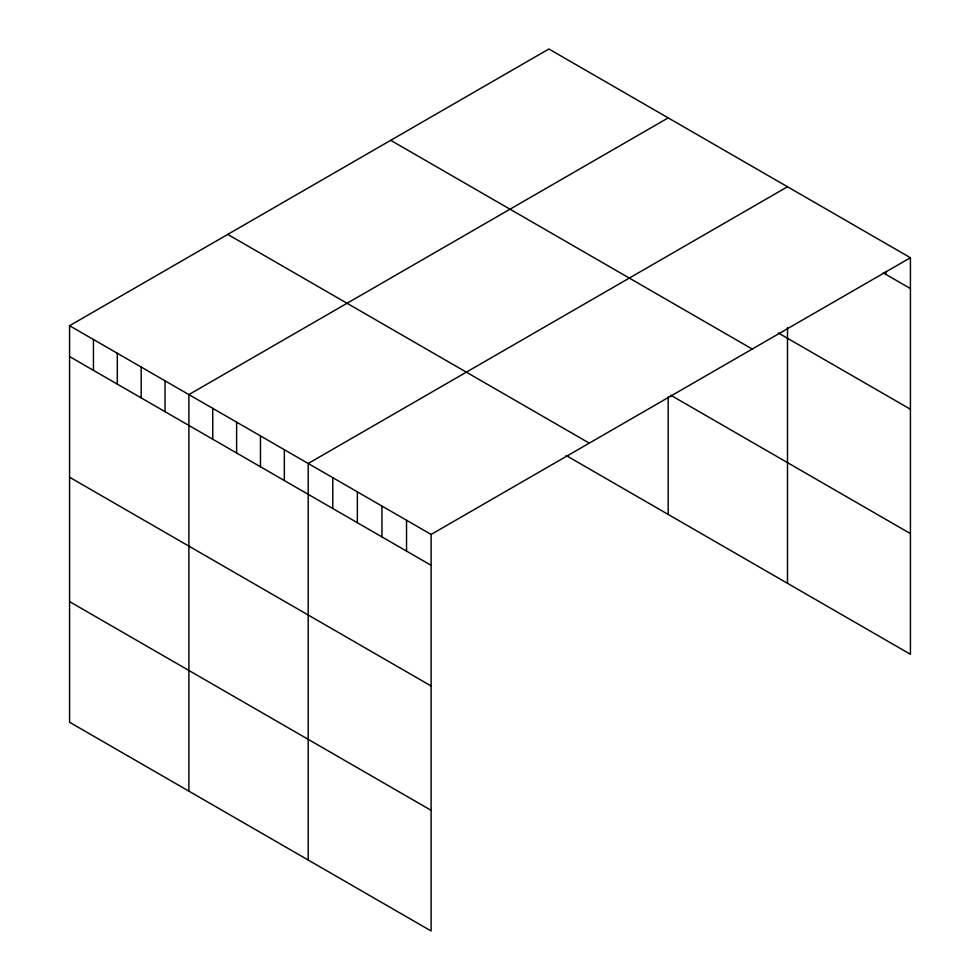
<?xml version="1.0" encoding="UTF-8"?>
<svg xmlns="http://www.w3.org/2000/svg" width="980" height="980" viewBox="0 0 980 980"><rect width="100%" height="100%" fill="white"/><g stroke="black" fill="none" stroke-linecap="round" stroke-linejoin="round"><path stroke-width="1.47" d="M910.42 257.728L431.114 534.443L431.114 931L69.58 722.272L69.58 325.715L548.886 49L910.42 257.728L910.42 654.285L566.121 455.504M668.189 117.882L188.895 394.597L188.895 791.154M787.491 186.764L308.198 463.479L308.198 860.036M883.237 272.881L910.42 288.561M778.218 332.93L910.42 409.248M390.714 140.324L752.248 349.052M670.847 395.271L910.42 533.598M227.752 234.404L589.286 443.132M69.58 325.715L431.114 534.443M69.58 356.561L431.114 565.288M69.58 477.248L431.114 685.976M69.58 601.585L431.114 810.313M885.834 271.436L885.834 274.375M787.491 327.724L787.491 583.308M668.189 396.765L668.189 514.427M406.529 520.258L406.529 551.091M381.943 506.06L381.943 536.893M357.357 491.874L357.357 522.707M332.784 477.677L332.784 508.51M284.335 449.71L284.335 480.543M260.472 435.929L260.472 466.762M236.609 422.16L236.609 452.993M212.746 408.378L212.746 439.212M165.032 380.828L165.032 411.661M141.169 367.047L141.169 397.88M117.306 353.278L117.306 384.111M93.443 339.497L93.443 370.33"/></g></svg>
